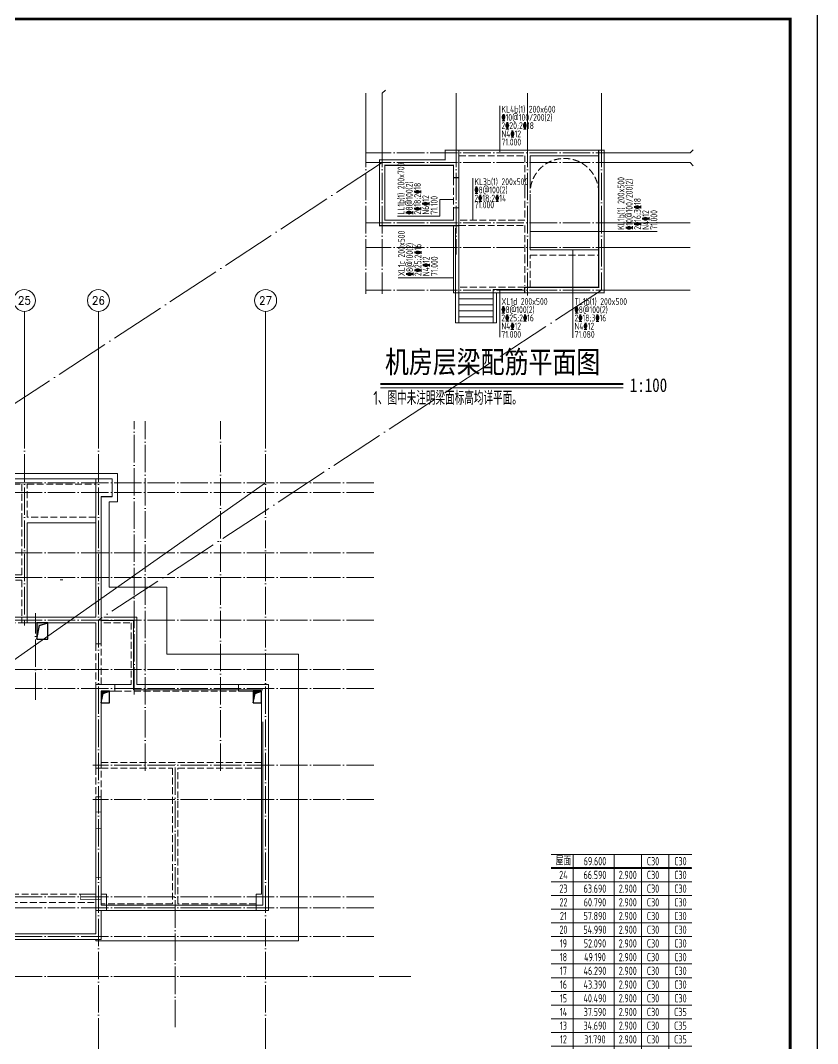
# Model space of a CAD drawing. Extents: x -129922 to 1190196, y -520662 to 139923.
# Drawn here: x 937226 to 966311, y -438761 to -401442 of the extents above; entities that cross this region are included whole.
import ezdxf
from ezdxf.enums import TextEntityAlignment as Align

# ---------------------------------------------------------------- set-up
doc = ezdxf.new("R2010")
doc.units = 0
doc.header["$LTSCALE"] = 1000
doc.header["$MEASUREMENT"] = 0
doc.linetypes.add('DASH', pattern=[0.35, 0.25, -0.1])
doc.linetypes.add('DOTE', pattern=[2.42, 2, -0.2, 0.02, -0.2])
for name, color, linetype, lineweight in [('A-平面-楼梯电梯、台阶坡道', 2, 'Continuous', 15), ('A-平面-楼梯电梯、台阶坡道$J6-屋面层平面图-4', 2, 'Continuous', 15), ('A-标注-轴号', 3, 'Continuous', 15), ('A-标注-轴号文字', 7, 'Continuous', 15), ('A-轴线-塔楼', 1, 'DOTE', 9), ('A-轴线-隔墙', 41, 'DOTE', 9), ('S-墙柱-COLU', 50, 'Continuous', 20), ('S-墙柱-WALL', 6, 'Continuous', 20), ('S-大样-DIM', 3, 'Continuous', 20), ('S-大样-实线', 2, 'Continuous', 20), ('S-板-BEAM', 4, 'DASH', 20), ('S-板-BEAM-CON', 2, 'Continuous', 20), ('S-板-文字', 7, 'Continuous', 20), ('S-板-模板线条', 140, 'Continuous', 20), ('S-梁-垂直原位标注', 140, 'Continuous', 20), ('S-梁-垂直集中标注', 45, 'Continuous', 20), ('S-轴网-轴号', 3, 'Continuous', 20), ('S-轴网-轴线', 1, 'DOTE', 9), ('S-通用-TEXT', 7, 'Continuous', 20)]:
    doc.layers.add(name, color=color, linetype=linetype, lineweight=lineweight)
for name, color, linetype in [('HOLE', 5, 'Continuous'), ('HOLE_HATCH', 9, 'Continuous'), ('Y-云图图框', 7, 'Continuous')]:
    doc.layers.add(name, color=color, linetype=linetype)
doc.styles.add('_TCH_AXIS', font='COMPLEX.shx', dxfattribs={"bigfont": 'hztxt.shx'})
doc.styles.add('_YT_Name', font='', dxfattribs={"width": 0.8})
doc.styles.add('_YT_Sign_Text', font='ros.shx', dxfattribs={"width": 0.8, "bigfont": 'hztxt.shx'})
doc.styles.add('COMPLEX', font='COMPLEX')
doc.styles.get("Standard").update_dxf_attribs({"font": 'gbenor.shx', "bigfont": 'gbcbig.shx'})
doc.styles.add('TSSD_NORM', font='tssdeng.shx', dxfattribs={"width": 0.7, "bigfont": 'tssdchn.shx'})
doc.styles.add('TSSD_Rein', font='tssdeng.shx', dxfattribs={"width": 0.7, "bigfont": 'hztxt.shx'})
doc.styles.add('黑体', font='', dxfattribs={"width": 0.8})
doc.styles.get('_YT_Name').set_extended_font_data('SimHei')
doc.styles.get('黑体').set_extended_font_data('SimHei')

# ---------------------------------------------------------------- blocks, each defined once
blk = doc.blocks.new('ECMCTK_A1_横_单行图名--0')
at = {"color": 4}
blk.add_lwpolyline([(0, 0), (841, 0), (841, 594), (0, 594)], close=True, dxfattribs=at)
at = {"const_width": 1}
blk.add_lwpolyline([(25, 10), (831, 10), (831, 584), (25, 584)], close=True, dxfattribs=at)
at = {"color": 80, "flags": 3}
for tag, height, p in [('YTHQINS', 3, (34.31, 585.5)), ('ECMCKEY', 3, (292.07, 288.23)), ('YTTQINS', 5.62, (848.03, 12.81)), ('YTFRAME', 3, (652.76, 5.84)), ('YTBARCODE_T1', 3, (749.78, 5.95))]:
    blk.add_attdef(tag, text='', height=height, dxfattribs=at).set_placement(p, align=Align.MIDDLE_CENTER)
for tag, height, style, width, p in [('设计单位', 6, '_YT_Name', 0.8, (623.75, 38.6)), ('证书编号', 4, '_YT_Sign_Text', 0.8, (708.87, 43.81)), ('审查批准号', 4, '_YT_Sign_Text', 0.8, (761.06, 43.81)), ('工程号', 4, '_YT_Sign_Text', 0.5, (804.08, 44.12)), ('建设单位', 4, '_YT_Sign_Text', 0.8, (734.96, 36.11)), ('阶段', 4, '_YT_Sign_Text', 0.8, (804.08, 35.81)), ('项目号', 4, '_YT_Sign_Text', 0.5, (822.08, 33.72)), ('项目名称', 4, '_YT_Sign_Text', 0.8, (734.96, 28.11)), ('专业', 4, '_YT_Sign_Text', 0.8, (804.08, 27.31)), ('图纸编号', 4, '_YT_Sign_Text', 0.5, (803.93, 19.36)), ('图纸名称', 4.5, '_YT_Name', 0.8, (735.39, 15.06)), ('出图比例', 4.2, '_YT_Sign_Text', 0.8, (681.82, 11.78)), ('日期', 4, '_YT_Sign_Text', 0.5, (803.88, 12.13)), ('版本号', 4, '_YT_Sign_Text', 0.8, (822.08, 13))]:
    blk.add_attdef(tag, text='', height=height, dxfattribs=dict(style=style, width=width)).set_placement(p, align=Align.CENTER)
at = {"style": '_YT_Sign_Text', "width": 0.8, "flags": 3}
for tag, p, height in [('[审定人]', (590.95, 27.81), 4.1), ('{审定人}', (605.87, 26.45), 6.24), ('[校对人]', (642.23, 27.82), 4.1), ('{校对人}', (658.35, 26.53), 6.24), ('[审核人]', (591.01, 19.76), 4.1), ('{审核人}', (606.98, 18.44), 6.24), ('[设计人]', (642.47, 20.21), 4.1), ('{设计人}', (658.48, 18.54), 6.24), ('[项目负责人]', (590.78, 12.01), 4.1), ('{项目负责人}', (608.28, 10.72), 6.24), ('[专业负责人]', (642.74, 11.77), 4.1), ('{专业负责人}', (658.58, 10.36), 6.24)]:
    blk.add_attdef(tag, p, '', height=height, dxfattribs=at)
at = {"color": 80, "flags": 3}
for tag, p in [('YTBZSIT', (25, 10)), ('EXT_TK_LEFT', (25, 10)), ('YTQRCODE', (551.04, 11.91))]:
    blk.add_attdef(tag, p, '', height=3, dxfattribs=at)
blk = doc.blocks.new('27F')
at = {"layer": 'S-通用-TEXT'}
for p, q in [((1009, 15068), (6141, 15068)), ((1809, 15068), (1809, 1293)), ((3309, 15068), (3309, 1293)), ((4309, 1293), (4309, 15068)), ((5309, 1293), (5309, 15068)), ((1009, 14568), (6141, 14568)), ((1009, 14068), (6141, 14068)), ((1009, 13568), (6141, 13568)), ((1009, 13068), (6141, 13068)), ((1009, 12568), (6141, 12568)), ((1009, 12068), (6141, 12068)), ((1009, 11568), (6141, 11568)), ((1009, 11068), (6141, 11068)), ((1009, 10568), (6141, 10568)), ((1009, 10068), (6141, 10068)), ((1009, 9568), (6141, 9568)), ((1009, 9068), (6141, 9068)), ((1009, 8568), (6141, 8568)), ((1009, 8068), (6141, 8068)), ((1009, 7568), (6141, 7568)), ((1009, 7068), (6141, 7068)), ((1009, 6568), (6141, 6568)), ((1009, 6068), (6141, 6068)), ((1009, 5568), (6141, 5568)), ((1009, 5068), (6141, 5068)), ((1009, 4568), (6141, 4568)), ((1009, 4068), (6141, 4068)), ((1009, 3568), (6141, 3568)), ((1009, 3068), (6141, 3068)), ((1009, 2068), (6141, 2068)), ((1009, 2007), (6141, 2007)), ((1009, 1293), (6141, 1293))]:
    blk.add_line(p, q, dxfattribs=at)
at = {"layer": 'S-通用-TEXT', "linetype": 'DASH'}
for p, q in [((1009, 2629), (6141, 2629)), ((1009, 2568), (6141, 2568)), ((1009, 2568), (6141, 2568)), ((1009, 2568), (6141, 2568))]:
    blk.add_line(p, q, dxfattribs=at)
at = {"layer": 'S-通用-TEXT'}
for points in [[(1009, 4586, 50, 50, 0), (744, 3854, 50, 50, 0), (745, 2735, 50, 50, 0), (1009, 2068, 0, 0, 0)], [(6141, 4074, 50, 50, 0), (6406, 3342, 50, 50, 0), (6406, 2735, 50, 50, 0), (6141, 2068, 0, 0, 0)]]:
    blk.add_lwpolyline(points, format="xyseb", dxfattribs=at)
at = {"layer": 'S-通用-TEXT', "const_width": 50}
blk.add_lwpolyline([(2361, 0), (4977, 0)], dxfattribs=at)
at = {"layer": 'S-通用-TEXT', "style": 'TSSD_Rein', "width": 0.7}
for s, p in [('屋面', (1459, 14818)), ('69.600', (2609, 14818)), ('C30', (4728, 14818)), ('C30', (5728, 14818)), ('24', (1459, 14318)), ('66.590', (2609, 14318)), ('2.900', (3806, 14318)), ('C30', (4728, 14318)), ('C30', (5728, 14318)), ('23', (1459, 13818)), ('63.690', (2609, 13818)), ('2.900', (3806, 13818)), ('C30', (4728, 13818)), ('C30', (5728, 13818)), ('22', (1459, 13318)), ('60.790', (2609, 13318)), ('2.900', (3806, 13318)), ('C30', (4728, 13318)), ('C30', (5728, 13318)), ('21', (1459, 12818)), ('57.890', (2609, 12818)), ('2.900', (3806, 12818)), ('C30', (4728, 12818)), ('C30', (5728, 12818)), ('20', (1459, 12318)), ('54.990', (2609, 12318)), ('2.900', (3806, 12318)), ('C30', (4728, 12318)), ('C30', (5728, 12318)), ('19', (1459, 11818)), ('52.090', (2609, 11818)), ('2.900', (3806, 11818)), ('C30', (4728, 11818)), ('C30', (5728, 11818)), ('18', (1459, 11318)), ('49.190', (2609, 11318)), ('2.900', (3806, 11318)), ('C30', (4728, 11318)), ('C30', (5728, 11318)), ('17', (1459, 10818)), ('46.290', (2609, 10818)), ('2.900', (3806, 10818)), ('C30', (4728, 10818)), ('C30', (5728, 10818)), ('16', (1459, 10318)), ('43.390', (2609, 10318)), ('2.900', (3806, 10318)), ('C30', (4728, 10318)), ('C30', (5728, 10318)), ('15', (1459, 9818)), ('40.490', (2609, 9818)), ('2.900', (3806, 9818)), ('C30', (4728, 9818)), ('C30', (5728, 9818)), ('14', (1459, 9318)), ('37.590', (2609, 9318)), ('2.900', (3806, 9318)), ('C30', (4728, 9318)), ('13', (1459, 8818)), ('34.690', (2609, 8818)), ('2.900', (3806, 8818)), ('C30', (4728, 8818)), ('12', (1459, 8318)), ('31.790', (2609, 8318)), ('2.900', (3806, 8318)), ('C30', (4728, 8318)), ('11', (1459, 7818)), ('28.890', (2609, 7818)), ('2.900', (3806, 7818)), ('C30', (4728, 7818)), ('10', (1459, 7318)), ('25.990', (2609, 7318)), ('2.900', (3806, 7318)), ('C30', (4728, 7318)), ('C40', (5728, 7318)), ('9', (1459, 6818)), ('23.090', (2609, 6818)), ('2.900', (3806, 6818)), ('C30', (4728, 6818)), ('C40', (5728, 6818)), ('8', (1459, 6318)), ('20.190', (2609, 6318)), ('2.900', (3806, 6318)), ('C30', (4728, 6318)), ('C40', (5728, 6318)), ('7', (1459, 5818)), ('17.290', (2609, 5818)), ('2.900', (3806, 5818)), ('C30', (4728, 5818)), ('C40', (5728, 5818)), ('6', (1459, 5318)), ('14.390', (2609, 5318)), ('2.900', (3806, 5318)), ('C30', (4728, 5318)), ('5', (1459, 4818)), ('11.490', (2609, 4818)), ('2.900', (3806, 4818)), ('C30', (4728, 4818)), ('4', (1459, 4318)), ('8.590', (2609, 4318)), ('2.900', (3806, 4318)), ('C30', (4728, 4318)), ('3', (1459, 3818)), ('5.690', (2609, 3818)), ('2.900', (3806, 3818)), ('C30', (4728, 3818)), ('2', (1459, 3318)), ('2.790', (2609, 3318)), ('2.900', (3806, 3318)), ('C30', (4728, 3318)), ('1', (1459, 2818)), ('-0.150', (2520, 2818)), ('2.940', (3806, 2818)), ('C30', (4728, 2818)), ('-1', (1349, 2318)), ('基础顶', (2520, 2318)), ('按实际', (3806, 2318)), ('详地下室', (4792, 2318)), ('标高 Hg', (2609, 1827)), ('层高', (3806, 1827)), ('梁、板', (4726, 1833)), ('墙、柱', (5726, 1833)), ('层号', (1459, 1674)), ('（m）', (2609, 1475)), ('（m）', (3806, 1475)), ('砼标号', (4726, 1480)), ('砼标号', (5726, 1480))]:
    blk.add_text(s, height=300, dxfattribs=at).set_placement(p, align=Align.MIDDLE_CENTER)
at = {"layer": 'S-通用-TEXT', "color": 6, "style": 'TSSD_Rein', "width": 0.7}
for s, p in [('C35', (5728, 9318)), ('C35', (5728, 8818)), ('C35', (5728, 8318)), ('C35', (5728, 7818)), ('C45', (5728, 5318)), ('C45', (5728, 4818)), ('C45', (5728, 4318)), ('C45', (5728, 3818)), ('C45', (5728, 3318)), ('C45', (5728, 2818)), ('C45', (5728, 2318))]:
    blk.add_text(s, height=300, dxfattribs=at).set_placement(p, align=Align.MIDDLE_CENTER)
at = {"layer": 'S-通用-TEXT', "color": 7, "style": 'TSSD_Rein', "width": 0.7}
for s, p in [('约束边缘构件', (500, 2502)), ('底部加强部位', (7150, 2013))]:
    blk.add_text(s, height=500, rotation=90, dxfattribs=at).set_placement(p)
at = {"layer": 'S-通用-TEXT', "style": 'TSSD_NORM', "width": 0.7}
for s, p in [('结 构 层 楼 面 ', (2665, 706)), ('标 高 砼 标 号', (2665, 106))]:
    blk.add_text(s, height=400, dxfattribs=at).set_placement(p)
blk = doc.blocks.new('24F')
at = {"layer": 'S-通用-TEXT'}
blk.add_blockref('27F', (0, 0), dxfattribs=at)
blk = doc.blocks.new('sgfhgfjhg')
at = {"layer": 'S-墙柱-WALL'}
for points in [[(6328913, -1484557), (6328913, -1489927), (6328713, -1489927), (6328713, -1489157), (6326013, -1489157), (6326013, -1488957), (6326113, -1488957), (6326113, -1488957), (6328713, -1488957), (6328713, -1483907), (6329313, -1483907), (6329313, -1484557)], [(6328913, -1494457), (6328713, -1494457), (6328713, -1491407), (6329413, -1491407), (6329413, -1491657), (6328913, -1491657)], [(6333923, -1491407), (6335013, -1491407), (6335013, -1499657), (6334563, -1499657), (6334563, -1499057), (6334763, -1499057), (6334763, -1491657), (6333923, -1491657)], [(6328913, -1495507), (6328913, -1499057), (6329113, -1499057), (6329113, -1499657), (6328713, -1499657), (6328713, -1495507)]]:
    blk.add_lwpolyline(points, close=True, dxfattribs=at)
blk = doc.blocks.new('dsjhgkjhgk')
at = {"layer": 'S-板-BEAM'}
for p, q in [((6624691, -1595604), (6627091, -1595604)), ((6627091, -1595604), (6627091, -1596904)), ((6627291, -1595604), (6629791, -1595604)), ((6627291, -1596804), (6627291, -1595604)), ((6627091, -1596904), (6627091, -1598904)), ((6629791, -1596804), (6627291, -1596804)), ((6623366, -1599104), (6627091, -1599104)), ((6627091, -1598904), (6624691, -1598904)), ((6627091, -1599104), (6627091, -1600454)), ((6627091, -1600454), (6625916, -1600454)), ((6625916, -1600654), (6627491, -1600654)), ((6630091, -1600654), (6631091, -1600654)), ((6631091, -1600654), (6631091, -1602904)), ((6629791, -1601424), (6629791, -1602904)), ((6629991, -1602904), (6629991, -1601424)), ((6630491, -1603154), (6631191, -1603154)), ((6631191, -1603154), (6634316, -1603154)), ((6634316, -1603154), (6635001, -1603154)), ((6635841, -1605754), (6629991, -1605754)), ((6629791, -1605954), (6629791, -1607004)), ((6629991, -1607004), (6629991, -1605954)), ((6629991, -1605954), (6632591, -1605954)), ((6632591, -1605954), (6632591, -1610904)), ((6632791, -1605954), (6635841, -1605954)), ((6632791, -1610904), (6632791, -1605954)), ((6629791, -1610554), (6626691, -1610554)), ((6626691, -1610854), (6629791, -1610854)), ((6632591, -1610904), (6629991, -1610904)), ((6635641, -1610904), (6632791, -1610904))]:
    blk.add_line(p, q, dxfattribs=at)
at = {"layer": 'S-板-BEAM-CON'}
for p, q in [((6627191, -1595404), (6624691, -1595404)), ((6629791, -1595404), (6627191, -1595404)), ((6627291, -1597004), (6629791, -1597004)), ((6627291, -1600654), (6627291, -1597004)), ((6631291, -1600454), (6630091, -1600454)), ((6631291, -1602904), (6631291, -1600454)), ((6631091, -1602904), (6630491, -1602904)), ((6634316, -1602904), (6631291, -1602904)), ((6635001, -1602904), (6634316, -1602904)), ((6629791, -1611154), (6629791, -1612004)), ((6629991, -1611154), (6632691, -1611154)), ((6629991, -1612204), (6629991, -1611154)), ((6632691, -1611154), (6635641, -1611154)), ((6622191, -1612204), (6629991, -1612204)), ((6629791, -1612004), (6625891, -1612004))]:
    blk.add_line(p, q, dxfattribs=at)
at = {"layer": 'S-板-模板线条'}
for p, q in [((6632391, -1599354), (6632391, -1601804)), ((6629991, -1600574), (6631171, -1600574)), ((6631171, -1600574), (6631171, -1603104)), ((6632391, -1601804), (6637191, -1601804)), ((6637191, -1601804), (6637191, -1612254)), ((6631171, -1603104), (6635891, -1603104)), ((6635890, -1604274), (6635891, -1610954)), ((6629791, -1610754), (6629791, -1612004)), ((6629991, -1610954), (6629991, -1610754)), ((6635891, -1610954), (6629991, -1610954)), ((6629991, -1612204), (6622291, -1612204)), ((6629791, -1612004), (6622391, -1612004)), ((6637191, -1612254), (6629791, -1612254))]:
    blk.add_line(p, q, dxfattribs=at)
for points in [[(6621551, -1598904), (6621551, -1595564), (6624001, -1595564), (6624001, -1595214), (6630581, -1595214), (6630581, -1596244), (6630281, -1596244), (6630281, -1599354), (6632391, -1599354)], [(6629791, -1612254), (6629791, -1612204)]]:
    blk.add_lwpolyline(points, dxfattribs=at)
blk = doc.blocks.new('_AXISO')
blk.add_circle((0, 0), 0.5)
at = {"layer": 'S-板-文字', "style": 'COMPLEX', "width": 1.041667}
blk.add_attdef('A', text='', height=0.56, dxfattribs=at).set_placement((-0.25, -0.28), (0.25, -0.28), align=Align.FIT)
blk = doc.blocks.new('ZHOUWANG3')
at = {"layer": 'A-标注-轴号'}
for p, q in [((127052, 248942), (127052, 252942)), ((129752, 248942), (129752, 252942)), ((135852, 248942), (135852, 252942)), ((129752, 226834), (129752, 222834)), ((135852, 226834), (135852, 222834))]:
    blk.add_line(p, q, dxfattribs=at)
at = {"layer": 'A-轴线-塔楼', "linetype": 'DOTE', "ltscale": 0.5}
for p, q in [((127052, 248942), (127052, 241486)), ((129752, 248942), (129752, 226834)), ((135852, 248942), (135852, 226834)), ((139798, 246686), (85362, 246686)), ((139798, 246336), (121152, 246336)), ((139798, 244136), (121152, 244136)), ((139798, 243236), (85362, 243236)), ((139798, 241686), (85362, 241686)), ((139798, 239886), (85362, 239886)), ((139798, 239186), (85362, 239186)), ((139798, 231586), (85362, 231586)), ((139798, 228686), (85362, 228686))]:
    blk.add_line(p, q, dxfattribs=at)
at = {"layer": 'A-轴线-隔墙', "ltscale": 0.5}
for p, q in [((131052, 238966), (131052, 248942)), ((131452, 236186), (131452, 248942)), ((134202, 236186), (134202, 248942)), ((127452, 238770), (127452, 241936)), ((139798, 236386), (129552, 236386)), ((132552, 226834), (132552, 236486)), ((139798, 235136), (129552, 235136)), ((139798, 231186), (85362, 231186)), ((139798, 230136), (85362, 230136))]:
    blk.add_line(p, q, dxfattribs=at)
at = {"layer": 'A-标注-轴号'}
ref = blk.add_blockref('_AXISO', (127052, 253342), dxfattribs=dict(at, xscale=800, yscale=800, zscale=800))
ref.add_attrib('A', '25', dxfattribs={"layer": 'A-标注-轴号文字', "height": 294.3, "style": '_TCH_AXIS'}).set_placement((126814, 253195), (127290, 253195), align=Align.FIT)
ref = blk.add_blockref('_AXISO', (129752, 253342), dxfattribs=dict(at, xscale=800, yscale=800, zscale=800))
ref.add_attrib('A', '26', dxfattribs={"layer": 'A-标注-轴号文字', "height": 294.3, "style": '_TCH_AXIS'}).set_placement((129514, 253195), (129990, 253195), align=Align.FIT)
ref = blk.add_blockref('_AXISO', (135852, 253342), dxfattribs=dict(at, xscale=800, yscale=800, zscale=800))
ref.add_attrib('A', '27', dxfattribs={"layer": 'A-标注-轴号文字', "height": 294.3, "style": '_TCH_AXIS'}).set_placement((135614, 253195), (136090, 253195), align=Align.FIT)
blk = doc.blocks.new('sgjhfgjhgj')
at = {"layer": 'HOLE_HATCH', "ltscale": 0.5}
for points in [[(299419, 605212), (299819, 605212), (299519, 605112), (299419, 604612)], [(301769, 602712), (302069, 602712), (301844, 602637), (301769, 602292)], [(307319, 602712), (307619, 602712), (307394, 602637), (307319, 602292)]]:
    blk.add_hatch(color=256, dxfattribs=at).paths.add_polyline_path(points)
at = {"layer": 'HOLE', "ltscale": 0.5}
for points in [[(299419, 604612), (299819, 604612), (299819, 605212), (299419, 605212)], [(301769, 602292), (302069, 602292), (302069, 602712), (301769, 602712)], [(307319, 602292), (307619, 602292), (307619, 602712), (307319, 602712)]]:
    blk.add_lwpolyline(points, close=True, dxfattribs=at)
for points in [[(299419, 604612), (299519, 605112), (299819, 605212)], [(301769, 602292), (301844, 602637), (302069, 602712)], [(307319, 602292), (307394, 602637), (307619, 602712)]]:
    blk.add_lwpolyline(points, dxfattribs=at)

msp = doc.modelspace()

# ---------------------------------------------------------------- linework, layer by layer
at = {"layer": 'A-平面-楼梯电梯、台阶坡道', "elevation": 0}
for points in [[(953104.6, -409015.6), (953104.6, -412475.6), (953224.6, -412475.6), (953224.6, -409015.6)], [(954474.6, -411255.6), (954474.6, -412475.6), (954594.6, -412475.6), (954594.6, -411375.6)], [(955534.6, -411255.6), (954474.6, -411255.6), (954474.6, -411255.6)], [(953224.6, -411375.6), (953104.6, -411375.6)], [(954474.6, -411375.6), (953224.6, -411375.6)], [(954474.6, -411595.6), (953224.6, -411595.6)], [(954594.6, -411375.6), (954474.6, -411375.6)], [(955534.6, -411375.6), (954594.6, -411375.6), (954594.6, -411375.6)], [(954474.6, -411815.6), (953224.6, -411815.6)], [(954474.6, -412035.6), (953224.6, -412035.6)], [(954474.6, -412255.6), (953224.6, -412255.6)], [(954474.6, -412475.6), (953224.6, -412475.6)]]:
    msp.add_lwpolyline(points, dxfattribs=at)
at = {"layer": 'A-平面-楼梯电梯、台阶坡道$J6-屋面层平面图-4'}
msp.add_line((938770.7, -421842.6), (938670.7, -421842.6), dxfattribs=at)
at = {"layer": 'S-墙柱-COLU', "const_width": 30}
for points in [[(940170.7, -430312.6), (939970.7, -430312.6), (939970.7, -430912.6), (940170.7, -430912.6)], [(940170.7, -433512.6), (940170.7, -432712.6), (939970.7, -432712.6), (939970.7, -433312.6), (939420.7, -433312.6), (939420.7, -433512.6)]]:
    msp.add_lwpolyline(points, close=True, dxfattribs=at)
at = {"layer": 'S-墙柱-WALL', "const_width": 40}
for points in [[(950324.6, -408925.6), (953224.6, -408925.6), (953224.6, -408275.6), (953024.6, -408275.6), (953024.6, -408725.6), (950524.6, -408725.6), (950524.6, -406725.6), (953024.6, -406725.6), (953024.6, -407175.6), (953224.6, -407175.6), (953224.6, -406175.6), (952724.6, -406175.6), (952724.6, -406525.6), (950324.6, -406525.6)], [(958324.6, -406175.6), (958524.6, -406175.6), (958524.6, -411375.6), (955624.6, -411375.6), (955624.6, -411175.6), (958324.6, -411175.6)]]:
    msp.add_lwpolyline(points, close=True, dxfattribs=at)
at = {"layer": 'S-墙柱-WALL'}
for points in [[(939970.7, -418162.6), (940570.7, -418162.6), (940570.7, -418812.6), (940170.7, -418812.6), (940170.7, -424182.6), (939970.7, -424182.6), (939970.7, -423412.6), (937270.7, -423412.6), (937270.7, -423212.6), (939970.7, -423212.6)], [(940170.7, -428712.6), (939970.7, -428712.6), (939970.7, -425662.6), (940670.7, -425662.6), (940670.7, -425912.6), (940170.7, -425912.6)], [(945180.7, -425662.6), (946270.7, -425662.6), (946270.7, -433912.6), (945820.7, -433912.6), (945820.7, -433312.6), (946020.7, -433312.6), (946020.7, -425912.6), (945180.7, -425912.6)], [(940170.7, -429762.6), (940170.7, -433312.6), (940370.7, -433312.6), (940370.7, -433912.6), (939970.7, -433912.6), (939970.7, -429762.6)]]:
    msp.add_lwpolyline(points, close=True, dxfattribs=at)
at = {"layer": 'S-大样-实线', "linetype": 'DASH'}
msp.add_arc((957074.6, -407725.6), 1250, 0, 180, dxfattribs=at)
at = {"layer": 'S-板-BEAM'}
for p, q in [((953224.6, -406375.6), (955624.6, -406375.6)), ((955624.6, -406375.6), (955624.6, -407675.6)), ((953024.6, -407200.6), (953024.6, -408300.6)), ((955624.6, -407675.6), (955624.6, -408725.6)), ((955624.6, -408725.6), (953224.6, -408725.6)), ((953224.6, -408925.6), (955624.6, -408925.6)), ((953224.6, -411175.6), (953224.6, -408925.6)), ((955624.6, -408925.6), (955624.6, -410050.6)), ((955624.6, -410050.6), (955624.6, -411125.6)), ((955824.6, -410005.6), (958324.6, -410005.6)), ((955824.6, -411175.6), (955824.6, -410005.6)), ((955624.6, -411175.6), (953224.6, -411175.6))]:
    msp.add_line(p, q, dxfattribs=at)
at = {"layer": 'S-板-BEAM-CON'}
for p, q in [((955724.6, -406175.6), (953224.6, -406175.6)), ((957924.6, -406175.6), (955724.6, -406175.6)), ((955824.6, -406375.6), (957924.6, -406375.6)), ((955824.6, -407575.6), (955824.6, -406375.6)), ((958324.6, -406175.6), (957924.6, -406175.6)), ((957924.6, -406375.6), (958324.6, -406375.6)), ((953224.6, -408300.6), (953224.6, -407200.6)), ((955824.6, -408825.6), (955824.6, -407775.6)), ((953024.6, -408925.6), (953024.6, -411375.6)), ((955824.6, -409805.6), (955824.6, -408825.6)), ((958324.6, -409805.6), (955824.6, -409805.6)), ((953024.6, -411375.6), (955624.6, -411375.6))]:
    msp.add_line(p, q, dxfattribs=at)
at = {"layer": 'S-梁-垂直原位标注'}
msp.add_lwpolyline([(922570.7, -434912.6), (946170.7, -418312.6)], dxfattribs=at)
at = {"layer": 'S-梁-垂直集中标注'}
for p, q in [((954714.5, -406230.6), (954714.5, -404554.4)), ((953727.8, -408725.6), (953727.8, -407199.1)), ((952529.4, -408586.6), (950987.2, -408586.6)), ((955824.6, -409139.2), (960463.5, -409139.2)), ((957381.6, -409830.6), (957381.6, -413018.6)), ((953024.6, -410830.2), (951002.4, -410830.2)), ((954711.7, -411255.6), (954711.7, -412997.6))]:
    msp.add_line(p, q, dxfattribs=at)
at = {"layer": 'S-梁-垂直集中标注', "extrusion": (-1.22465e-16, 0, -1)}
for p, q in [((952529.4, -407967.6), (952529.4, -408586.6)), ((953024.6, -407967.6), (952529.4, -407967.6))]:
    msp.add_line(p, q, dxfattribs=at)
at = {"layer": 'S-轴网-轴号'}
for p, q in [((949824.4, -405789.6), (949824.4, -404097.7)), ((950541.6, -403980.6), (950424.4, -404097.7)), ((950424.4, -405789.6), (950424.4, -404097.7)), ((953124.4, -405789.6), (953124.4, -404097.7)), ((955724.4, -405789.6), (955724.4, -404097.7)), ((958424.4, -405789.6), (958424.4, -404097.7)), ((959224.1, -406275.6), (961658.2, -406275.6)), ((961775.3, -406158.4), (961658.2, -406275.6)), ((959224.1, -406625.6), (961658.2, -406625.6)), ((961775.3, -406742.7), (961658.2, -406625.6)), ((959224.1, -408825.6), (961658.2, -408825.6)), ((959224.1, -409725.6), (961658.2, -409725.6)), ((959224.1, -411275.6), (961658.2, -411275.6))]:
    msp.add_line(p, q, dxfattribs=at)
at = {"layer": 'S-轴网-轴线', "ltscale": 0.5}
for p, q in [((949824.4, -405789.6), (949824.4, -411418.6)), ((950424.4, -405789.6), (950424.4, -411418.6)), ((953124.6, -405789.6), (953124.6, -409975.6)), ((955724.6, -405789.6), (955724.6, -411475.6)), ((959224.1, -406275.6), (949824.4, -406275.6)), ((959224.1, -406625.6), (949824.4, -406625.6)), ((959224.1, -408825.6), (949824.4, -408825.6)), ((959224.1, -409725.6), (949824.4, -409725.6)), ((959224.1, -411275.6), (949824.4, -411275.6))]:
    msp.add_line(p, q, dxfattribs=at)
msp.add_lwpolyline([(958424.4, -405789.6), (958424.4, -411275.6)], dxfattribs=at)
at = {"layer": 'S-轴网-轴线'}
for points in [[(950424.4, -406625.6), (932070.6, -418662.6)], [(958424.4, -411275.6), (940070.6, -423312.6)], [(894652.3, -436312.6), (951467.2, -436312.6)]]:
    msp.add_lwpolyline(points, dxfattribs=at)
at = {"layer": 'S-通用-TEXT'}
for points, const_width in [([(950362.4, -414701.7), (959218.1, -414701.7)], 70), ([(956588.7, -432359.9), (961720.6, -432359.9)], 80)]:
    msp.add_lwpolyline(points, dxfattribs=dict(at, const_width=const_width))
msp.add_lwpolyline([(950362.4, -414841.7), (959218.1, -414841.7)], dxfattribs=at)

# ---------------------------------------------------------------- block references
for name, p in [('ZHOUWANG3', (810318.8, -664999)), ('sgfhgfjhg', (-5388742, 1065744.1)), ('sgjhfgjhgj', (638402.1, -1028624.7))]:
    msp.add_blockref(name, p)
at = {"layer": 'S-大样-DIM'}
msp.add_blockref('dsjhgkjhgk', (-5689819.9, 1177241.6), dxfattribs=at)
at = {"layer": 'S-通用-TEXT'}
msp.add_blockref('24F', (955579.6, -446927.7), dxfattribs=at)
at = {"layer": 'Y-云图图框', "xscale": 100, "yscale": 100, "zscale": 100}
msp.add_blockref('ECMCTK_A1_横_单行图名--0', (882210.6, -459784.2), dxfattribs=at)

# ---------------------------------------------------------------- texts
at = {"layer": 'S-梁-垂直集中标注', "style": 'TSSD_Rein', "width": 0.7}
for s, p in [('KL4b(1) 200x600', (954777, -404804.4)), ('\x8410@100/200(2)', (954777, -405104.4)), ('2\x8420;2\x8418', (954777, -405404.4)), ('N4\x8412', (954777, -405704.4)), ('KL3b(1) 200x500', (953790.3, -407449.1)), ('\x848@100(2)', (953790.3, -407749.1)), ('2\x8418;2\x8414', (953790.3, -408049.1)), ('XL1d 200x500', (954774.2, -411816.8)), ('\x848@100(2)', (954774.2, -412116.8)), ('2\x8425;2\x8416', (954774.2, -412416.8)), ('N4\x8412', (954774.2, -412716.8))]:
    msp.add_text(s, height=250, dxfattribs=at).set_placement(p)
at = {"layer": 'S-梁-垂直集中标注', "color": 6, "style": 'TSSD_Rein', "width": 0.7}
for p in [(954777, -406004.4), (953790.3, -408291.8), (954774.2, -413016.8)]:
    msp.add_text('71.000', height=250, dxfattribs=at).set_placement(p)
at = {"layer": 'S-梁-垂直集中标注', "style": 'TSSD_Rein', "width": 0.7}
for s, rotation, p in [('LL1b(1) 200x700', 90, (951237.2, -408524.1)), ('\x848@100(2)', 90, (951537.2, -408524.1)), ('KL1b(1) 200x500', 90, (959263.5, -409076.7)), ('2\x8418;2\x8418', 90, (951837.2, -408524.1)), ('\x8410@100/200(2)', 90, (959563.5, -409076.7)), ('N6\x8412', 90, (952137.2, -408524.1)), ('2\x8416;3\x8418', 90, (959863.5, -409076.7)), ('N4\x8412', 90, (960163.5, -409076.7)), ('XL1c 200x500', 90, (951252.4, -410767.7)), ('\x848@100(2)', 90, (951552.4, -410767.7)), ('2\x8425;2\x8416', 90, (951852.4, -410767.7)), ('N4\x8412', 90, (952152.4, -410767.7)), ('TL1b(1) 200x500', 360, (957444.1, -411818.6)), ('\x848@100(2)', 360, (957444.1, -412118.6)), ('2\x8418;3\x8416', 360, (957444.1, -412418.6)), ('N4\x8412', 360, (957444.1, -412718.6))]:
    msp.add_text(s, height=250, rotation=rotation, dxfattribs=at).set_placement(p)
at = {"layer": 'S-梁-垂直集中标注', "color": 6, "style": 'TSSD_Rein', "width": 0.7}
for s, rotation, p in [('71.100', 90, (952446, -408524.1)), ('71.000', 90, (960463.5, -409076.7)), ('71.000', 90, (952452.4, -410767.7)), ('71.080', 360, (957444.1, -413018.6))]:
    msp.add_text(s, height=250, rotation=rotation, dxfattribs=at).set_placement(p)
at = {"layer": 'S-通用-TEXT'}
for s, height, style, width, p in [('机房层梁配筋平面图', 800, '黑体', 0.8, (950525.6, -414298.4)), ('1:100', 500, '黑体', 0.8, (959462.2, -414993)), ('1、图中未注明梁面标高均详平面。', 500, 'TSSD_Rein', 0.7, (950103.2, -415463.1))]:
    msp.add_text(s, height=height, dxfattribs=dict(at, style=style, width=width)).set_placement(p)

doc.saveas('drawing.dxf')
